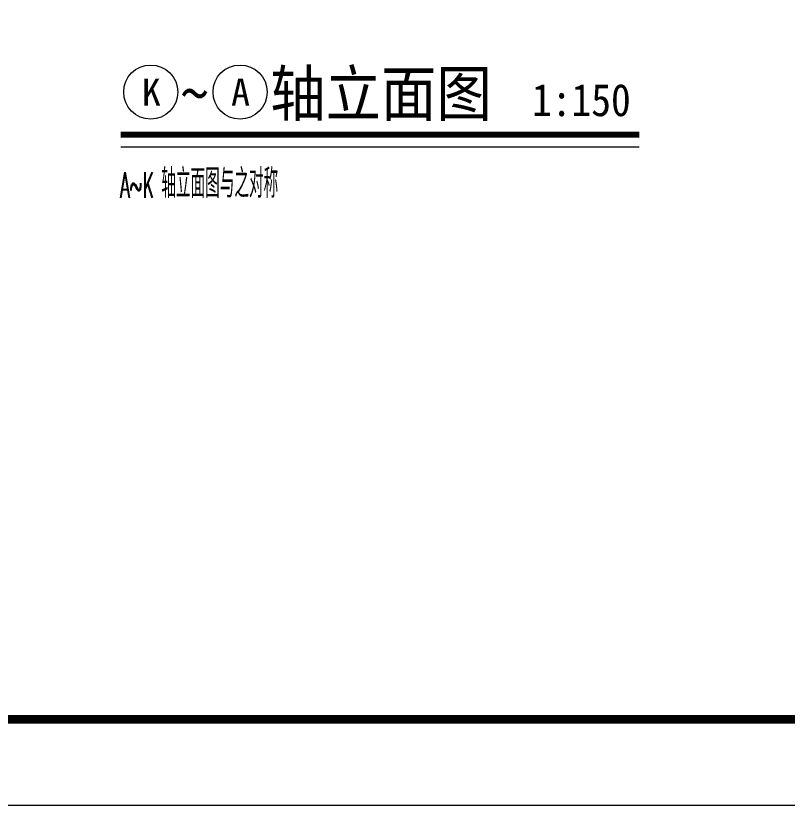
# Model space of a CAD drawing. Header units: inches. Extents: x -3733042 to -3450527, y 579159 to 997713.
# Drawn here: x -3477472 to -3464000, y 593013 to 606807 of the extents above; entities that cross this region are included whole.
import ezdxf

# ---------------------------------------------------------------- set-up
doc = ezdxf.new("R2010")
doc.units = ezdxf.units.IN
doc.header["$LTSCALE"] = 1000
doc.header["$MEASUREMENT"] = 0
for name, color, linetype, lineweight in [('DIM_LEAD', 3, 'Continuous', 18), ('DIM_SYMB', 3, 'Continuous', 18), ('PUB_TEXT', 7, 'Continuous', 18), ('PUB_TITLE', 153, 'Continuous', 18)]:
    doc.layers.add(name, color=color, linetype=linetype, lineweight=lineweight)
doc.styles.add('_TCH_DIM', font='simplex.shx', dxfattribs={"width": 0.7, "bigfont": 'gbcbig.shx'})
doc.styles.add('HT', font='', dxfattribs={"width": 0.9})
doc.styles.get('HT').set_extended_font_data('黑体')

msp = doc.modelspace()

# ---------------------------------------------------------------- linework, layer by layer
at = {"layer": 'DIM_SYMB'}
msp.add_lwpolyline([(-3475640.5, 604728.4, 105, 105, 0), (-3466583.5, 604728.4, 105, 105, 0)], format="xyseb", dxfattribs=at)
msp.add_lwpolyline([(-3475640.5, 604518.4), (-3466583.5, 604518.4)], dxfattribs=at)
at = {"layer": 'PUB_TEXT'}
for centre in [(-3475115.5, 605473.6), (-3473555.1, 605473.6)]:
    msp.add_circle(centre, 472.5, dxfattribs=at)
at = {"layer": 'PUB_TITLE'}
msp.add_lwpolyline([(-3561976.8, 593012.6), (-3450526.8, 593012.6), (-3450526.8, 656012.6), (-3561976.8, 656012.6)], close=True, dxfattribs=at)
msp.add_lwpolyline([(-3558226.8, 594512.6, 150, 150, 0), (-3452026.8, 594512.6, 150, 150, 0), (-3452026.8, 654512.6, 150, 150, 0), (-3558226.8, 654512.6, 150, 150, 0)], format="xyseb", close=True, dxfattribs=at)

# ---------------------------------------------------------------- texts
at = {"layer": 'DIM_LEAD', "color": 7, "style": '_TCH_DIM'}
for s, height, width, p in [('轴立面图与之对称', 506.38, 0.7, (-3474930.3, 603625.2)), ('A~K', 446.25, 0.494118, (-3475654.8, 603625.2))]:
    msp.add_text(s, height=height, dxfattribs=dict(at, width=width)).set_placement(p)
at = {"layer": 'PUB_TEXT', "style": 'HT'}
for s, height, width, p in [('轴立面图', 788.61, 0.9, (-3473030.1, 605053.6)), ('K', 470.2, 1.04094, (-3475273.9, 605238.4)), ('A', 471.9, 1.0289, (-3473712.3, 605237.6)), ('1:150', 563.29, 0.9, (-3468456.6, 605053.6)), ('~', 788.6, 0.9, (-3474590.5, 605053.6))]:
    msp.add_text(s, height=height, dxfattribs=dict(at, width=width)).set_placement(p)

doc.saveas('drawing.dxf')
